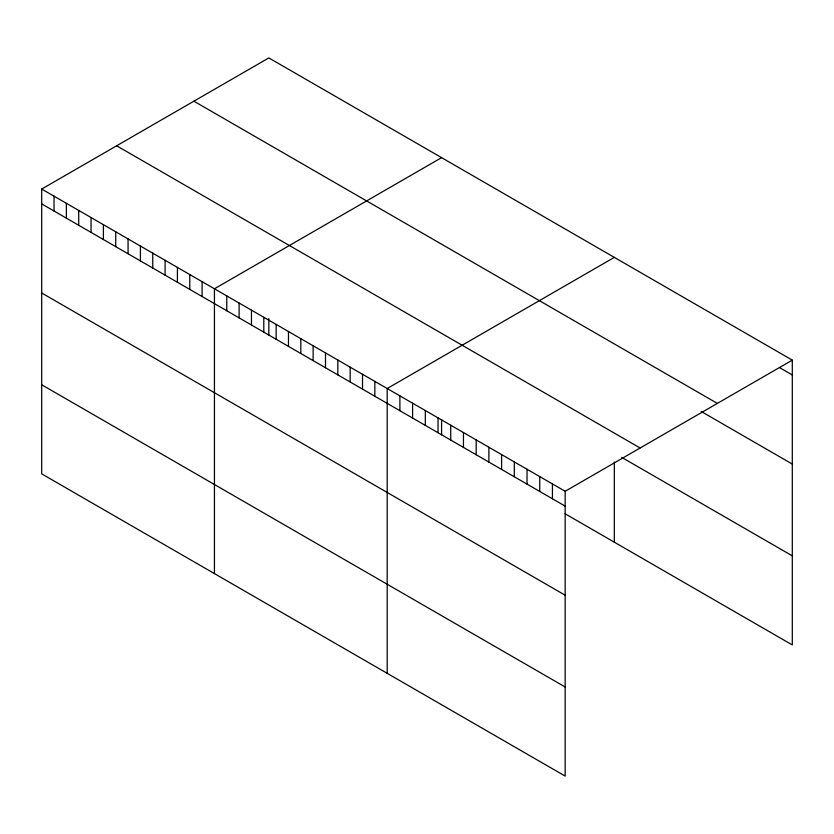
<?xml version="1.0" encoding="UTF-8"?>
<svg xmlns="http://www.w3.org/2000/svg" width="834" height="834" viewBox="0 0 834 834"><rect width="100%" height="100%" fill="white"/><g stroke="black" fill="none" stroke-linecap="round" stroke-linejoin="round"><path stroke-width="1.25" d="M41.7 189.057L565.16 491.278L565.16 776.079L41.7 473.868L41.7 189.057L268.84 57.921L792.3 360.132L792.3 644.943L564.972 513.692M441.582 157.647L214.442 288.793L214.442 573.594M614.324 257.383L387.184 388.519L387.184 673.33M565.16 491.278L792.3 360.132M779.592 367.638L792.3 374.977M193.884 101.195L717.344 403.406M701.196 411.464L792.3 464.069M116.656 145.783L640.116 447.994M621.737 457.386L792.3 555.851M41.7 203.903L565.16 506.123M41.7 292.995L565.16 595.205M41.7 384.776L565.16 686.997M614.324 462.005L614.324 542.194M552.442 483.939L552.442 498.784M539.734 476.6L539.734 491.434M527.025 469.25L527.025 484.095M514.307 461.911L514.307 476.756M501.599 454.572L501.599 469.417M488.88 447.233L488.88 462.078M476.172 439.893L476.172 454.738M463.454 432.554L463.454 447.399M450.746 425.215L450.746 440.06M441.582 419.554L441.582 434.816M438.038 417.876L438.038 432.721M425.319 410.536L425.319 425.382M412.611 403.197L412.611 418.043M399.893 395.858L399.893 410.703M374.841 381.399L374.841 396.244M362.509 374.268L362.509 389.113M350.165 367.148L350.165 381.993M337.833 360.027L337.833 374.873M325.489 352.907L325.489 367.742M313.146 345.776L313.146 360.622M300.813 338.656L300.813 353.501M288.47 331.536L288.47 346.371M276.137 324.405L276.137 339.25M268.84 318.546L268.84 335.091M263.794 317.285L263.794 332.13M251.461 310.165L251.461 325.01M239.118 303.034L239.118 317.879M226.775 295.914L226.775 310.759M202.099 281.663L202.099 296.508M189.766 274.542L189.766 289.388M177.423 267.422L177.423 282.267M165.09 260.291L165.09 275.137M152.747 253.171L152.747 268.016M140.414 246.051L140.414 260.896M128.071 238.92L128.071 253.765M115.728 231.8L115.728 246.645M103.395 224.68L103.395 239.525M91.052 217.549L91.052 232.394M78.719 210.429L78.719 225.274M66.376 203.308L66.376 218.154M54.043 196.178L54.043 211.023"/></g></svg>
